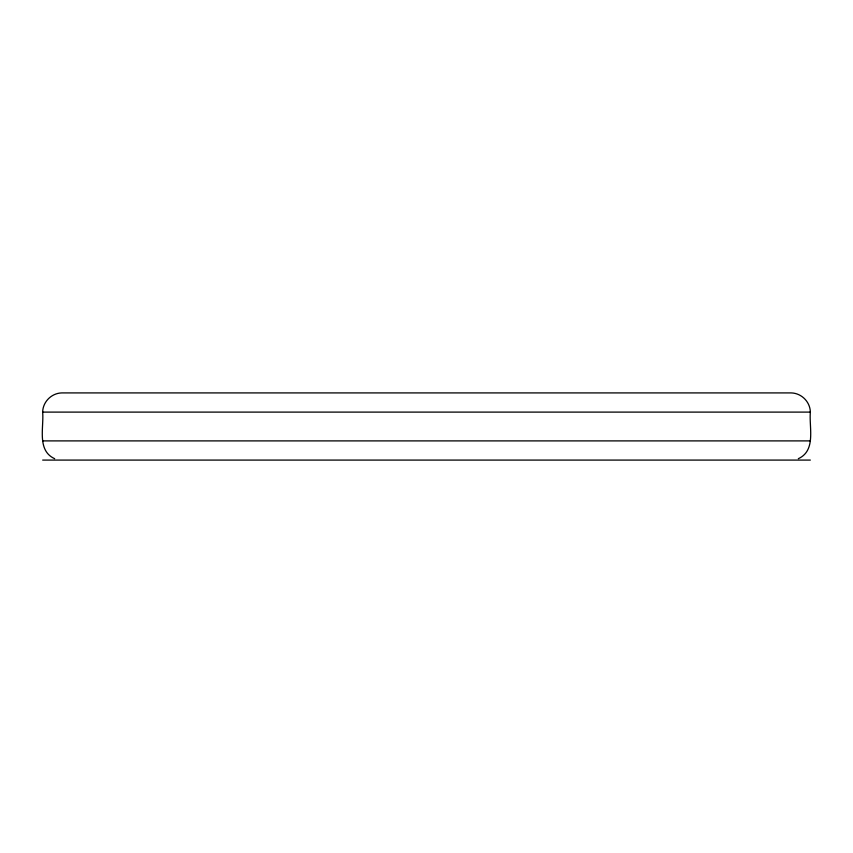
<?xml version="1.0" encoding="UTF-8"?>
<svg xmlns="http://www.w3.org/2000/svg" width="853" height="853" viewBox="0 0 853 853"><rect width="100%" height="100%" fill="white"/><g stroke="black" fill="none" stroke-linecap="round" stroke-linejoin="round"><path stroke-width="1.28" d="M54.688 458.701C36.636 450.576 44.047 427.374 42.65 412.106C42.853 401.795 51.532 393.126 61.842 392.913L791.157 392.913C801.468 393.126 810.147 401.795 810.35 412.106C808.953 427.374 816.364 450.576 798.312 458.701M42.65 412.106L810.35 412.106M42.65 440.894L810.35 440.894M42.671 460.087L810.35 460.087"/></g></svg>
